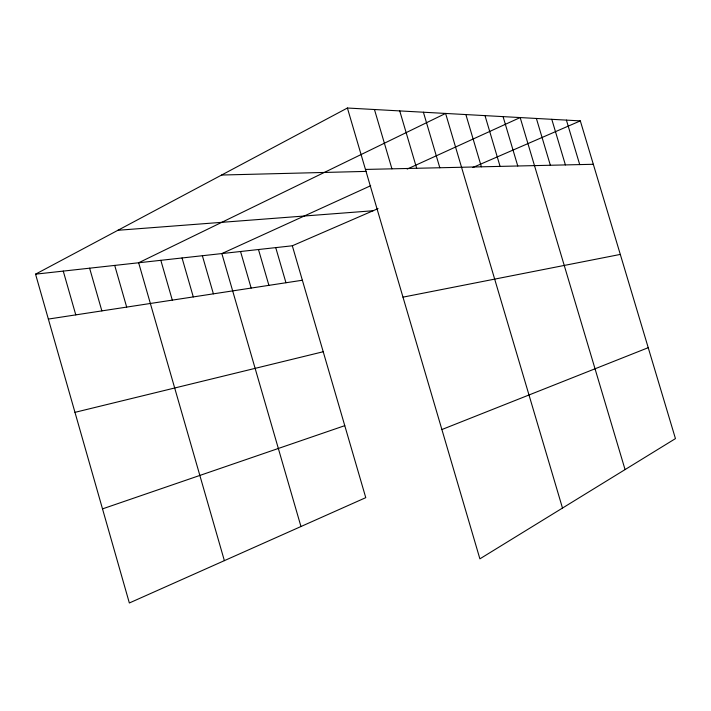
<?xml version="1.0" encoding="UTF-8"?>
<svg xmlns="http://www.w3.org/2000/svg" width="711" height="711" viewBox="0 0 711 711"><rect width="100%" height="100%" fill="white"/><g stroke="black" fill="none" stroke-linecap="round" stroke-linejoin="round"><path stroke-width="1.07" d="M35.55 274.162L292.319 245.784L365.765 497.656L129.349 602.981L35.55 274.162L347.403 108.019L580.327 120.888L675.45 438.616L479.889 558.846L347.403 108.019M370.68 185.722L221.85 253.578L300.966 526.522M407.199 169.076L520.176 117.564L625.067 469.589M292.319 245.784L378.056 208.599M472.851 167.494L580.327 120.888M441.895 429.542L648.228 347.688M102.508 508.872L344.764 425.658M74.966 412.344L323.212 351.741M402.986 297.145L620.303 254.422M48.366 319.07L302.362 280.241M117.91 230.284L373.106 210.749M221.619 175.03L366.298 171.395M365.454 169.431L593.321 164.285M566.409 120.115L579.714 164.596M551.78 119.306L565.405 164.916M536.387 118.453L550.358 165.263M503.068 116.613L517.768 165.992M485 115.617L500.082 166.392M465.874 114.56L481.374 166.818M562.49 508.063L445.601 113.44L138.645 262.768L224.374 560.65M423.401 112.214L439.816 167.752M399.733 110.907L416.664 168.276M374.457 109.512L391.93 168.836M275.735 247.624L285.964 282.747M258.484 249.525L268.909 285.36M240.54 251.507L251.161 288.071M202.368 255.729L213.398 293.839M182.052 257.969L193.294 296.914M160.828 260.315L172.302 300.122M114.711 265.416L126.682 307.099M89.613 268.189L101.86 310.894M63.261 271.104L75.784 314.884"/></g></svg>
